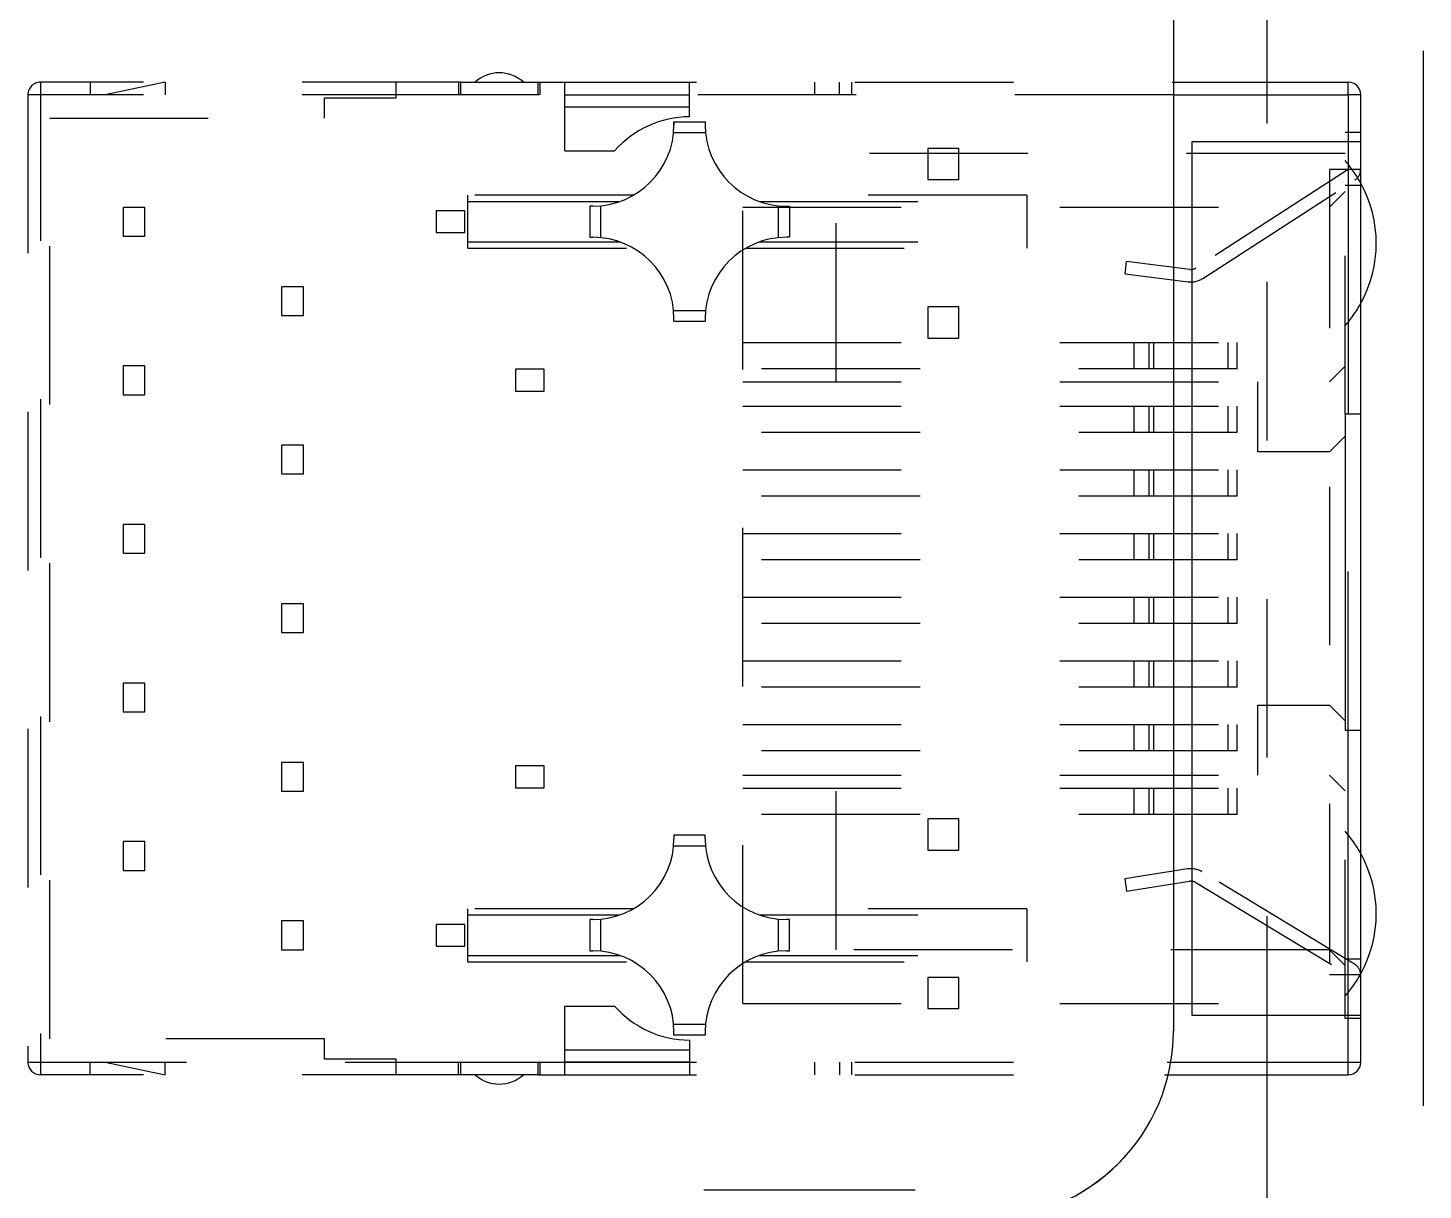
# Model space of a CAD drawing. Header units: inches. Extents: x 0 to 8.3, y 0 to 11.7.
# Drawn here: x 5.404 to 6.284, y 2.589 to 3.322 of the extents above; entities that cross this region are included whole.
import ezdxf

# ---------------------------------------------------------------- set-up
doc = ezdxf.new("R2010")
doc.units = ezdxf.units.IN
doc.header["$LTSCALE"] = 0.762205
doc.header["$MEASUREMENT"] = 0
doc.linetypes.add('HIDDEN', pattern=[0.2, 0.1, -0.1])
doc.layers.get('0').update_dxf_attribs({"linetype": 'CONTINUOUS'})
for name, color, linetype in [('03___PRT_ALL_CURVES', 7, 'CONTINUOUS'), ('03__ASM_ALL_CURVES', 7, 'CONTINUOUS'), ('DEFAULT_2', 8, 'HIDDEN')]:
    doc.layers.add(name, color=color, linetype=linetype)

msp = doc.modelspace()

# ---------------------------------------------------------------- linework, layer by layer
at = {"color": 7, "linetype": 'CONTINUOUS'}
for p, q in [((6.12643, 4.6579), (6.12643, 2.68939)), ((6.18549, 3.28782), (6.18549, 3.3764)), ((5.67689, 3.28782), (5.72558, 3.28782)), ((5.67689, 3.28782), (5.67689, 3.27994)), ((5.72558, 3.28782), (5.72558, 3.27994)), ((6.12643, 3.28782), (6.23667, 3.28782)), ((5.72558, 3.27994), (5.67689, 3.27994)), ((6.12643, 3.27994), (6.23667, 3.27994)), ((6.23667, 3.27994), (6.23667, 3.07837)), ((6.24454, 2.66971), (6.24454, 3.27994)), ((5.83139, 3.25593), (5.81123, 3.25593)), ((5.81146, 3.26282), (5.83116, 3.26282)), ((5.81147, 3.26282), (5.81147, 3.26085)), ((5.83116, 3.26282), (5.83116, 3.26085)), ((6.13824, 3.25042), (6.24454, 3.25042)), ((6.13824, 2.69923), (6.13824, 3.25042)), ((5.9912, 3.24608), (5.97151, 3.24608)), ((5.97151, 3.24608), (5.97151, 3.2264)), ((5.9912, 3.2264), (5.9912, 3.24608)), ((5.97151, 3.2264), (5.9912, 3.2264)), ((5.47781, 3.20882), (5.46403, 3.20882)), ((5.46403, 3.20882), (5.46403, 3.19071)), ((5.47781, 3.19071), (5.47781, 3.20882)), ((5.67958, 3.20677), (5.66147, 3.20677)), ((5.66147, 3.20677), (5.66147, 3.193)), ((5.67958, 3.193), (5.67958, 3.20677)), ((5.76029, 3.20967), (5.75832, 3.20967)), ((5.75832, 3.20967), (5.75832, 3.18998)), ((5.76521, 3.2099), (5.76521, 3.18975)), ((5.87742, 3.18975), (5.87742, 3.2099)), ((5.88234, 3.20967), (5.88431, 3.20967)), ((5.88431, 3.20967), (5.88431, 3.18998)), ((5.46403, 3.19071), (5.47781, 3.19071)), ((5.66147, 3.193), (5.67958, 3.193)), ((5.75832, 3.18998), (5.76029, 3.18998)), ((5.88431, 3.18998), (5.88234, 3.18998)), ((5.57781, 3.15882), (5.56403, 3.15882)), ((5.56403, 3.15882), (5.56403, 3.14071)), ((5.57781, 3.14071), (5.57781, 3.15882)), ((5.81123, 3.14372), (5.83139, 3.14372)), ((5.9912, 3.14608), (5.97151, 3.14608)), ((5.97151, 3.14608), (5.97151, 3.1264)), ((5.9912, 3.1264), (5.9912, 3.14608)), ((5.56403, 3.14071), (5.57781, 3.14071)), ((5.81147, 3.13683), (5.81147, 3.1388)), ((5.83116, 3.13683), (5.81147, 3.13683)), ((5.83116, 3.1388), (5.83116, 3.13683)), ((5.97151, 3.1264), (5.9912, 3.1264)), ((5.47781, 3.10882), (5.46403, 3.10882)), ((5.46403, 3.10882), (5.46403, 3.09071)), ((5.47781, 3.09071), (5.47781, 3.10882)), ((5.72958, 3.10677), (5.71147, 3.10677)), ((5.71147, 3.10677), (5.71147, 3.093)), ((5.72958, 3.093), (5.72958, 3.10677)), ((5.46403, 3.09071), (5.47781, 3.09071)), ((5.71147, 3.093), (5.72958, 3.093)), ((6.24454, 3.07837), (6.2347, 3.07837)), ((6.2347, 3.07837), (6.2347, 2.87916)), ((5.57781, 3.05882), (5.56403, 3.05882)), ((5.56403, 3.05882), (5.56403, 3.04071)), ((5.57781, 3.04071), (5.57781, 3.05882)), ((5.56403, 3.04071), (5.57781, 3.04071)), ((5.47781, 3.00882), (5.46403, 3.00882)), ((5.46403, 3.00882), (5.46403, 2.99071)), ((5.47781, 2.99071), (5.47781, 3.00882)), ((5.46403, 2.99071), (5.47781, 2.99071)), ((5.57781, 2.95882), (5.56403, 2.95882)), ((5.56403, 2.95882), (5.56403, 2.94071)), ((5.57781, 2.94071), (5.57781, 2.95882)), ((5.56403, 2.94071), (5.57781, 2.94071)), ((5.47781, 2.90882), (5.46403, 2.90882)), ((5.46403, 2.90882), (5.46403, 2.89071)), ((5.47781, 2.89071), (5.47781, 2.90882)), ((5.46403, 2.89071), (5.47781, 2.89071)), ((6.2347, 2.87916), (6.24454, 2.87916)), ((6.23667, 2.66971), (6.23667, 2.87916)), ((5.57781, 2.85882), (5.56403, 2.85882)), ((5.56403, 2.85882), (5.56403, 2.84071)), ((5.57781, 2.84071), (5.57781, 2.85882)), ((5.72958, 2.85665), (5.71147, 2.85665)), ((5.71147, 2.85665), (5.71147, 2.84287)), ((5.72958, 2.84287), (5.72958, 2.85665)), ((5.71147, 2.84287), (5.72958, 2.84287)), ((5.56403, 2.84071), (5.57781, 2.84071)), ((5.9912, 2.82325), (5.97151, 2.82325)), ((5.97151, 2.82325), (5.97151, 2.80356)), ((5.9912, 2.80356), (5.9912, 2.82325)), ((5.47781, 2.80882), (5.46403, 2.80882)), ((5.46403, 2.80882), (5.46403, 2.79071)), ((5.47781, 2.79071), (5.47781, 2.80882)), ((5.83116, 2.81282), (5.81147, 2.81282)), ((5.81147, 2.81282), (5.81147, 2.81085)), ((5.83116, 2.81085), (5.83116, 2.81282)), ((5.83139, 2.80593), (5.81123, 2.80593)), ((5.97151, 2.80356), (5.9912, 2.80356)), ((5.46403, 2.79071), (5.47781, 2.79071)), ((5.57781, 2.75881), (5.56403, 2.75881)), ((5.56403, 2.75881), (5.56403, 2.7407)), ((5.57781, 2.7407), (5.57781, 2.75881)), ((5.67958, 2.75665), (5.66147, 2.75665)), ((5.66147, 2.75665), (5.66147, 2.74287)), ((5.67958, 2.74287), (5.67958, 2.75665)), ((5.76029, 2.75967), (5.75832, 2.75967)), ((5.75832, 2.75967), (5.75832, 2.73998)), ((5.76521, 2.7599), (5.76521, 2.73975)), ((5.87742, 2.73975), (5.87742, 2.7599)), ((5.88431, 2.75967), (5.88234, 2.75967)), ((5.88431, 2.73998), (5.88431, 2.75967)), ((5.56403, 2.7407), (5.57781, 2.7407)), ((5.66147, 2.74287), (5.67958, 2.74287)), ((5.75832, 2.73998), (5.76029, 2.73998)), ((5.88234, 2.73998), (5.88431, 2.73998)), ((5.9912, 2.72325), (5.97151, 2.72325)), ((5.97151, 2.72325), (5.97151, 2.70356)), ((5.9912, 2.70356), (5.9912, 2.72325)), ((5.97151, 2.70356), (5.9912, 2.70356)), ((5.81123, 2.69372), (5.83139, 2.69372)), ((6.24454, 2.69923), (6.13824, 2.69923)), ((5.81147, 2.68683), (5.81147, 2.6888)), ((5.83116, 2.68683), (5.81147, 2.68683)), ((5.83116, 2.6888), (5.83116, 2.68683)), ((5.67689, 2.66971), (5.72558, 2.66971)), ((5.67689, 2.66971), (5.67689, 2.66183)), ((5.72558, 2.66971), (5.72558, 2.66183)), ((6.12248, 2.66971), (6.23667, 2.66971)), ((5.72558, 2.66183), (5.67689, 2.66183)), ((6.1209, 2.66183), (6.23667, 2.66183)), ((6.18549, 1.90199), (6.18549, 2.66183))]:
    msp.add_line(p, q, dxfattribs=at)
at = {"color": 6, "linetype": 'CONTINUOUS'}
msp.add_line((5.96358, 2.58907), (5.83026, 2.58907), dxfattribs=at)
at = {"color": 7, "linetype": 'CONTINUOUS'}
for centre, radius, start, end in [((6.23667, 3.27994), 0.00787, 0, 90), ((5.76029, 3.26085), 0.05118, 270, 360), ((5.88234, 3.26085), 0.05118, 180, 270), ((6.17564, 3.18624), 0.07874, 331.27379, 28.72621), ((5.76029, 3.1388), 0.05118, 0, 90), ((5.88234, 3.1388), 0.05118, 90, 180), ((5.76029, 2.81085), 0.05118, 270, 360), ((5.88234, 2.81085), 0.05118, 180, 270), ((6.17564, 2.76341), 0.07874, 331.27379, 28.72621), ((5.76029, 2.6888), 0.05118, 0, 90), ((5.88234, 2.6888), 0.05118, 90, 180), ((6.00832, 2.68939), 0.11811, 270, 360), ((6.23667, 2.66971), 0.00787, 270, 360)]:
    msp.add_arc(centre, radius, start, end, dxfattribs=at)
at = {"layer": '03___PRT_ALL_CURVES', "color": 4, "linetype": 'CONTINUOUS'}
for p, q in [((6.18549, 3.28782), (6.18549, 3.3764)), ((6.18549, 1.90199), (6.18549, 2.66183))]:
    msp.add_line(p, q, dxfattribs=at)
at = {"layer": '03___PRT_ALL_CURVES', "color": 8, "linetype": 'HIDDEN'}
msp.add_line((6.18549, 2.66183), (6.18549, 3.28782), dxfattribs=at)
at = {"layer": '03__ASM_ALL_CURVES', "color": 8, "linetype": 'HIDDEN'}
msp.add_line((6.12643, 4.6579), (6.12643, 2.68939), dxfattribs=at)
at = {"layer": '03__ASM_ALL_CURVES', "color": 4, "linetype": 'CONTINUOUS'}
msp.add_line((6.28391, 3.3075), (6.28391, 2.64215), dxfattribs=at)
at = {"layer": '03__ASM_ALL_CURVES', "color": 8, "linetype": 'HIDDEN'}
msp.add_arc((6.00832, 2.68939), 0.11811, 270, 360, dxfattribs=at)
at = {"layer": 'DEFAULT_2', "color": 8, "linetype": 'HIDDEN'}
for p, q in [((5.67689, 3.28782), (5.41187, 3.28782)), ((5.41187, 3.28782), (5.41187, 2.66183)), ((5.44336, 3.28782), (5.44336, 3.27994)), ((5.49061, 3.28782), (5.45281, 3.27994)), ((5.49061, 3.28782), (5.49061, 3.27994)), ((5.63627, 3.27797), (5.63627, 3.28782)), ((5.67564, 3.28782), (5.67564, 3.27994)), ((5.72558, 3.28782), (6.12643, 3.28782)), ((5.72683, 3.28782), (5.72683, 3.27994)), ((5.74257, 3.24451), (5.74257, 3.28782)), ((5.82131, 3.26597), (5.82131, 3.28782)), ((5.90005, 3.28782), (5.90005, 3.27994)), ((5.9158, 3.27994), (5.9158, 3.28782)), ((5.92368, 3.27994), (5.92368, 3.28782)), ((6.18549, 2.66183), (6.18549, 3.28782)), ((6.23667, 3.27994), (6.23667, 3.28782)), ((5.67689, 3.27994), (5.40399, 3.27994)), ((5.40399, 3.27994), (5.40399, 2.66971)), ((5.591, 3.27797), (5.63627, 3.27797)), ((5.591, 3.26518), (5.591, 3.27797)), ((6.12643, 3.27994), (5.72558, 3.27994)), ((5.74257, 3.27982), (5.82131, 3.27982)), ((6.24454, 3.27994), (6.23667, 3.27994)), ((5.41777, 3.26518), (5.591, 3.26518)), ((5.41777, 2.68447), (5.41777, 3.26518)), ((5.82131, 3.27207), (5.74257, 3.27207)), ((5.81143, 3.26282), (5.81146, 3.26282)), ((6.2347, 3.25632), (6.24454, 3.25632)), ((6.2347, 3.07837), (6.2347, 3.25632)), ((5.74257, 3.24451), (5.77396, 3.24451)), ((6.2347, 3.24294), (5.85478, 3.24294)), ((5.85478, 2.70671), (5.85478, 3.24294)), ((6.23667, 3.2327), (6.14066, 3.17065)), ((6.24454, 3.2327), (6.22486, 3.2327)), ((6.22486, 3.2327), (6.22486, 2.72482)), ((6.14493, 3.16404), (6.24094, 3.22609)), ((6.2347, 3.22286), (6.24454, 3.22286)), ((5.78594, 3.21656), (5.68155, 3.21656)), ((5.68155, 3.18309), (5.68155, 3.21656)), ((5.68155, 3.21258), (5.77732, 3.21258)), ((6.03391, 3.21656), (5.85669, 3.21656)), ((5.86531, 3.21258), (6.03391, 3.21258)), ((6.03391, 3.21656), (6.03391, 3.18309)), ((6.2347, 3.21892), (6.22486, 3.20908)), ((5.85478, 3.20908), (6.22486, 3.20908)), ((5.91383, 3.09884), (5.91383, 3.20908)), ((5.68155, 3.18707), (5.77732, 3.18707)), ((5.86531, 3.18707), (6.03391, 3.18707)), ((5.68155, 3.18309), (5.78594, 3.18309)), ((5.85669, 3.18309), (6.03391, 3.18309)), ((6.09593, 3.16692), (6.0969, 3.17473)), ((6.13672, 3.16975), (6.0969, 3.17473)), ((6.09593, 3.16692), (6.13575, 3.16194)), ((5.85478, 3.12364), (6.16669, 3.12364)), ((6.10158, 3.12364), (6.10158, 3.10711)), ((6.1109, 3.12364), (6.1109, 3.10711)), ((6.11412, 3.10711), (6.11412, 3.12364)), ((6.16086, 3.12364), (6.16086, 3.10711)), ((6.16669, 3.10711), (6.16669, 3.12364)), ((6.16669, 3.10711), (5.85478, 3.10711)), ((6.2347, 3.10868), (6.22486, 3.09884)), ((5.85478, 3.09884), (6.22486, 3.09884)), ((6.17958, 3.05475), (6.17958, 3.09884)), ((5.85478, 3.08349), (6.16669, 3.08349)), ((6.10158, 3.08349), (6.10158, 3.06695)), ((6.1109, 3.08349), (6.1109, 3.06695)), ((6.11412, 3.06695), (6.11412, 3.08349)), ((6.16086, 3.08349), (6.16086, 3.06695)), ((6.16669, 3.06695), (6.16669, 3.08349)), ((6.23667, 2.87916), (6.23667, 3.07837)), ((6.16669, 3.06695), (5.85478, 3.06695)), ((6.22486, 3.05475), (6.2347, 3.06459)), ((6.22486, 3.05475), (6.17958, 3.05475)), ((5.85478, 3.04333), (6.16669, 3.04333)), ((6.10158, 3.04333), (6.10158, 3.02679)), ((6.1109, 3.04333), (6.1109, 3.02679)), ((6.11412, 3.02679), (6.11412, 3.04333)), ((6.16086, 3.04333), (6.16086, 3.02679)), ((6.16669, 3.02679), (6.16669, 3.04333)), ((6.16669, 3.02679), (5.85478, 3.02679)), ((5.85478, 3.00317), (6.16669, 3.00317)), ((6.10158, 3.00317), (6.10158, 2.98664)), ((6.1109, 3.00317), (6.1109, 2.98664)), ((6.11412, 2.98664), (6.11412, 3.00317)), ((6.16086, 3.00317), (6.16086, 2.98664)), ((6.16669, 2.98664), (6.16669, 3.00317)), ((6.16669, 2.98664), (5.85478, 2.98664)), ((5.85478, 2.96301), (6.16669, 2.96301)), ((6.10158, 2.96301), (6.10158, 2.94648)), ((6.1109, 2.96301), (6.1109, 2.94648)), ((6.11412, 2.94648), (6.11412, 2.96301)), ((6.16086, 2.96301), (6.16086, 2.94648)), ((6.16669, 2.94648), (6.16669, 2.96301)), ((6.16669, 2.94648), (5.85478, 2.94648)), ((5.85478, 2.92286), (6.16669, 2.92286)), ((6.10158, 2.92286), (6.10158, 2.90632)), ((6.1109, 2.92286), (6.1109, 2.90632)), ((6.11412, 2.90632), (6.11412, 2.92286)), ((6.16086, 2.92286), (6.16086, 2.90632)), ((6.16669, 2.90632), (6.16669, 2.92286)), ((6.16669, 2.90632), (5.85478, 2.90632)), ((6.17958, 2.8949), (6.22486, 2.8949)), ((6.17958, 2.85081), (6.17958, 2.8949)), ((6.2347, 2.88506), (6.22486, 2.8949)), ((5.85478, 2.8827), (6.16669, 2.8827)), ((6.10158, 2.8827), (6.10158, 2.86616)), ((6.1109, 2.8827), (6.1109, 2.86616)), ((6.11412, 2.86616), (6.11412, 2.8827)), ((6.16086, 2.8827), (6.16086, 2.86616)), ((6.16669, 2.86616), (6.16669, 2.8827)), ((6.2347, 2.69727), (6.2347, 2.87916)), ((6.16669, 2.86616), (5.85478, 2.86616)), ((5.85478, 2.85081), (6.22486, 2.85081)), ((5.85478, 2.84254), (6.16669, 2.84254)), ((5.91383, 2.74057), (5.91383, 2.85081)), ((6.10158, 2.84254), (6.10158, 2.82601)), ((6.1109, 2.84254), (6.1109, 2.82601)), ((6.11412, 2.82601), (6.11412, 2.84254)), ((6.16086, 2.84254), (6.16086, 2.82601)), ((6.16669, 2.82601), (6.16669, 2.84254)), ((6.22486, 2.85081), (6.2347, 2.84097)), ((6.16669, 2.82601), (5.85478, 2.82601)), ((6.13534, 2.79159), (6.0957, 2.78544)), ((6.24075, 2.73156), (6.14459, 2.78976)), ((6.0957, 2.78544), (6.0969, 2.77766)), ((6.0969, 2.77766), (6.13655, 2.78381)), ((6.14051, 2.78303), (6.23667, 2.72482)), ((5.78594, 2.76656), (5.68155, 2.76656)), ((5.68155, 2.73309), (5.68155, 2.76656)), ((6.03391, 2.76656), (5.85669, 2.76656)), ((6.03391, 2.76656), (6.03391, 2.73309)), ((5.68155, 2.76258), (5.77732, 2.76258)), ((5.86531, 2.76258), (6.03391, 2.76258)), ((5.68155, 2.73707), (5.77732, 2.73707)), ((6.22486, 2.74057), (5.85478, 2.74057)), ((5.86531, 2.73707), (6.03391, 2.73707)), ((6.2347, 2.73073), (6.22486, 2.74057)), ((5.68155, 2.73309), (5.78594, 2.73309)), ((5.85669, 2.73309), (6.03391, 2.73309)), ((6.24454, 2.73467), (6.2347, 2.73467)), ((6.24454, 2.72482), (6.22486, 2.72482)), ((5.74257, 2.70514), (5.77396, 2.70514)), ((5.74257, 2.66183), (5.74257, 2.70514)), ((5.85478, 2.70671), (6.2347, 2.70671)), ((6.24454, 2.69727), (6.2347, 2.69727)), ((5.591, 2.68447), (5.41777, 2.68447)), ((5.591, 2.67168), (5.591, 2.68447)), ((5.81147, 2.68683), (5.81143, 2.68683)), ((5.74257, 2.67758), (5.82131, 2.67758)), ((5.82131, 2.68368), (5.82131, 2.66183)), ((5.40399, 2.66971), (5.67689, 2.66971)), ((5.44336, 2.66183), (5.44336, 2.66971)), ((5.45281, 2.66971), (5.49061, 2.66183)), ((5.49061, 2.66183), (5.49061, 2.66971)), ((5.63627, 2.67168), (5.591, 2.67168)), ((5.63627, 2.66183), (5.63627, 2.67168)), ((5.67564, 2.66183), (5.67564, 2.66971)), ((5.72558, 2.66971), (6.12248, 2.66971)), ((5.72683, 2.66971), (5.72683, 2.66183)), ((5.82131, 2.66983), (5.74257, 2.66983)), ((5.90005, 2.66971), (5.90005, 2.66183)), ((5.9158, 2.66971), (5.9158, 2.66183)), ((5.92368, 2.66183), (5.92368, 2.66971)), ((6.23667, 2.66971), (6.24454, 2.66971)), ((6.23667, 2.66183), (6.23667, 2.66971)), ((5.67689, 2.66183), (5.41187, 2.66183)), ((5.72558, 2.66183), (6.1209, 2.66183))]:
    msp.add_line(p, q, dxfattribs=at)
for centre, radius, start, end in [((5.70124, 3.27108), 0.02264, 47.65739, 132.34261), ((5.41187, 3.27994), 0.00787, 90, 180), ((5.82131, 3.20297), 0.06299, 90, 138.74778), ((5.76029, 3.26085), 0.05118, 0, 2.20421), ((6.17564, 3.18624), 0.07874, 28.72621, 41.40962), ((6.23667, 3.2327), 0.00787, 302.87334, 360), ((6.13746, 3.17561), 0.00591, 262.87334, 302.87334), ((6.13746, 3.17561), 0.01378, 262.87334, 302.87334), ((6.17564, 3.18624), 0.07874, 318.59038, 331.27379), ((6.17564, 2.76341), 0.07874, 28.72621, 41.40962), ((6.13746, 2.77797), 0.01378, 58.81377, 98.81377), ((6.13746, 2.77797), 0.00591, 58.81377, 98.81377), ((6.23667, 2.72482), 0.00787, 0, 58.81377), ((6.17564, 2.76341), 0.07874, 318.59038, 331.27379), ((5.82131, 2.74668), 0.06299, 221.25222, 270), ((5.76029, 2.6888), 0.05118, 357.79577, 360), ((5.41187, 2.66971), 0.00787, 180, 270), ((5.70124, 2.67856), 0.02264, 227.65739, 312.34261)]:
    msp.add_arc(centre, radius, start, end, dxfattribs=at)

doc.saveas('drawing.dxf')
